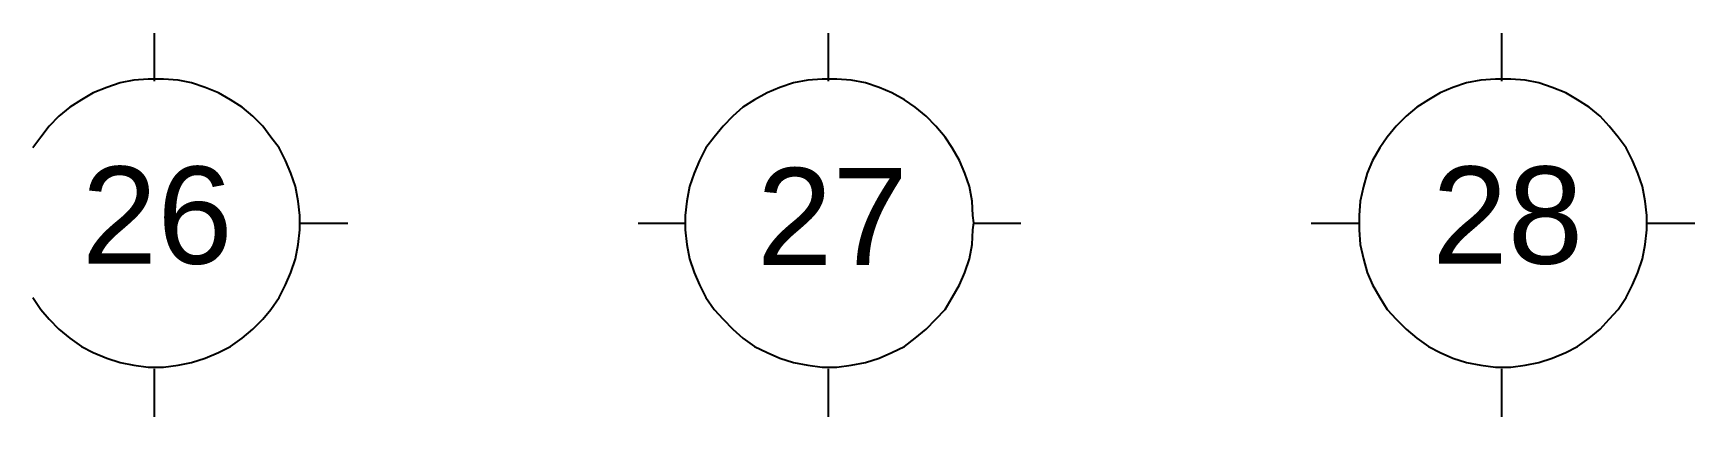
# Model space of a CAD drawing. Header units: millimetres. Extents: x 5 to 415, y 48 to 251.
# Drawn here: x 352.45 to 384.93, y 48.44 to 55.93 of the extents above; entities that cross this region are included whole.
import ezdxf

# ---------------------------------------------------------------- set-up
doc = ezdxf.new("R2010")
doc.units = ezdxf.units.MM
doc.layers.add('P', color=7, linetype='Continuous')
doc.layers.add('T', color=7, linetype='Continuous')

msp = doc.modelspace()

# ---------------------------------------------------------------- linework, layer by layer
at = {"layer": 'P'}
for points in [[(354.824, 54.998), (354.824, 55.933)], [(368, 54.998), (368, 55.933)], [(381.159, 54.998), (381.159, 55.933)], [(354.154, 54.963), (353.889, 54.875)], [(354.418, 55.016), (354.154, 54.963)], [(354.7, 55.033), (354.418, 55.016)], [(354.859, 55.033), (354.7, 55.033)], [(355, 55.033), (354.859, 55.033)], [(355.283, 55.016), (355, 55.033)], [(355.547, 54.963), (355.283, 55.016)], [(355.812, 54.875), (355.547, 54.963)], [(367.312, 54.963), (367.048, 54.875)], [(367.594, 55.016), (367.312, 54.963)], [(367.877, 55.033), (367.594, 55.016)], [(368.018, 55.033), (367.877, 55.033)], [(368.159, 55.033), (368.018, 55.033)], [(368.441, 55.016), (368.159, 55.033)], [(368.723, 54.963), (368.441, 55.016)], [(368.988, 54.875), (368.723, 54.963)], [(380.471, 54.963), (380.206, 54.875)], [(380.753, 55.016), (380.471, 54.963)], [(381.035, 55.033), (380.753, 55.016)], [(381.176, 55.033), (381.035, 55.033)], [(381.335, 55.033), (381.176, 55.033)], [(381.617, 55.016), (381.335, 55.033)], [(381.882, 54.963), (381.617, 55.016)], [(382.147, 54.875), (381.882, 54.963)], [(353.395, 54.628), (353.166, 54.487)], [(353.624, 54.769), (353.395, 54.628)], [(353.889, 54.875), (353.624, 54.769)], [(356.076, 54.769), (355.812, 54.875)], [(356.306, 54.628), (356.076, 54.769)], [(356.535, 54.487), (356.306, 54.628)], [(366.554, 54.628), (366.324, 54.487)], [(366.801, 54.769), (366.554, 54.628)], [(367.048, 54.875), (366.801, 54.769)], [(369.235, 54.769), (368.988, 54.875)], [(369.482, 54.628), (369.235, 54.769)], [(369.693, 54.487), (369.482, 54.628)], [(379.73, 54.628), (379.501, 54.487)], [(379.959, 54.769), (379.73, 54.628)], [(380.206, 54.875), (379.959, 54.769)], [(382.411, 54.769), (382.147, 54.875)], [(382.64, 54.628), (382.411, 54.769)], [(382.87, 54.487), (382.64, 54.628)], [(352.954, 54.31), (352.76, 54.116)], [(353.166, 54.487), (352.954, 54.31)], [(356.747, 54.31), (356.535, 54.487)], [(356.941, 54.116), (356.747, 54.31)], [(366.13, 54.31), (365.936, 54.116)], [(366.324, 54.487), (366.13, 54.31)], [(369.905, 54.31), (369.693, 54.487)], [(370.099, 54.116), (369.905, 54.31)], [(379.289, 54.31), (379.095, 54.116)], [(379.501, 54.487), (379.289, 54.31)], [(383.081, 54.31), (382.87, 54.487)], [(383.258, 54.116), (383.081, 54.31)], [(352.76, 54.116), (352.601, 53.904)], [(357.099, 53.904), (356.941, 54.116)], [(365.936, 54.116), (365.76, 53.904)], [(370.276, 53.904), (370.099, 54.116)], [(379.095, 54.116), (378.919, 53.904)], [(383.434, 53.904), (383.258, 54.116)], [(352.601, 53.904), (352.443, 53.693)], [(357.258, 53.693), (357.099, 53.904)], [(357.382, 53.446), (357.258, 53.693)], [(365.601, 53.693), (365.478, 53.446)], [(365.76, 53.904), (365.601, 53.693)], [(370.417, 53.693), (370.276, 53.904)], [(370.558, 53.446), (370.417, 53.693)], [(378.778, 53.693), (378.636, 53.446)], [(378.919, 53.904), (378.778, 53.693)], [(383.593, 53.693), (383.434, 53.904)], [(383.716, 53.446), (383.593, 53.693)], [(357.487, 53.199), (357.382, 53.446)], [(365.478, 53.446), (365.372, 53.199)], [(370.664, 53.199), (370.558, 53.446)], [(378.636, 53.446), (378.531, 53.199)], [(383.822, 53.199), (383.716, 53.446)], [(357.576, 52.934), (357.487, 53.199)], [(365.372, 53.199), (365.284, 52.934)], [(370.752, 52.934), (370.664, 53.199)], [(378.531, 53.199), (378.46, 52.934)], [(383.91, 52.934), (383.822, 53.199)], [(357.628, 52.652), (357.576, 52.934)], [(357.664, 52.37), (357.628, 52.652)], [(365.231, 52.652), (365.196, 52.37)], [(365.284, 52.934), (365.231, 52.652)], [(370.805, 52.652), (370.752, 52.934)], [(370.822, 52.37), (370.805, 52.652)], [(378.389, 52.652), (378.372, 52.37)], [(378.46, 52.934), (378.389, 52.652)], [(383.963, 52.652), (383.91, 52.934)], [(383.999, 52.37), (383.963, 52.652)], [(357.664, 52.229), (357.664, 52.37)], [(365.196, 52.37), (365.196, 52.229)], [(370.84, 52.229), (370.822, 52.37)], [(378.372, 52.37), (378.372, 52.229)], [(383.999, 52.229), (383.999, 52.37)], [(357.628, 51.805), (357.664, 52.088)], [(357.664, 52.088), (357.664, 52.229)], [(358.599, 52.211), (357.664, 52.211)], [(365.196, 52.211), (364.278, 52.211)], [(365.196, 52.229), (365.196, 52.088)], [(365.196, 52.088), (365.231, 51.805)], [(370.805, 51.805), (370.822, 52.088)], [(370.822, 52.088), (370.84, 52.229)], [(371.757, 52.211), (370.84, 52.211)], [(378.372, 52.211), (377.437, 52.211)], [(378.372, 52.229), (378.372, 52.088)], [(378.372, 52.088), (378.389, 51.805)], [(383.963, 51.805), (383.999, 52.088)], [(383.999, 52.088), (383.999, 52.229)], [(384.933, 52.211), (383.999, 52.211)], [(357.576, 51.523), (357.628, 51.805)], [(365.231, 51.805), (365.284, 51.523)], [(370.752, 51.523), (370.805, 51.805)], [(378.389, 51.805), (378.46, 51.523)], [(383.91, 51.523), (383.963, 51.805)], [(357.487, 51.259), (357.576, 51.523)], [(365.284, 51.523), (365.372, 51.259)], [(370.664, 51.259), (370.752, 51.523)], [(378.46, 51.523), (378.531, 51.259)], [(383.822, 51.259), (383.91, 51.523)], [(357.258, 50.765), (357.382, 51.012)], [(357.382, 51.012), (357.487, 51.259)], [(365.372, 51.259), (365.478, 51.012)], [(365.478, 51.012), (365.601, 50.765)], [(370.417, 50.765), (370.558, 51.012)], [(370.558, 51.012), (370.664, 51.259)], [(378.531, 51.259), (378.636, 51.012)], [(378.636, 51.012), (378.778, 50.765)], [(383.593, 50.765), (383.716, 51.012)], [(383.716, 51.012), (383.822, 51.259)], [(352.443, 50.765), (352.601, 50.535)], [(357.099, 50.535), (357.258, 50.765)], [(365.601, 50.765), (365.76, 50.535)], [(370.276, 50.535), (370.417, 50.765)], [(378.778, 50.765), (378.919, 50.535)], [(383.434, 50.535), (383.593, 50.765)], [(352.601, 50.535), (352.76, 50.341)], [(356.941, 50.341), (357.099, 50.535)], [(365.76, 50.535), (365.936, 50.341)], [(370.099, 50.341), (370.276, 50.535)], [(378.919, 50.535), (379.095, 50.341)], [(383.258, 50.341), (383.434, 50.535)], [(352.76, 50.341), (352.954, 50.147)], [(352.954, 50.147), (353.166, 49.971)], [(356.535, 49.971), (356.747, 50.147)], [(356.747, 50.147), (356.941, 50.341)], [(365.936, 50.341), (366.13, 50.147)], [(366.13, 50.147), (366.324, 49.971)], [(369.693, 49.971), (369.905, 50.147)], [(369.905, 50.147), (370.099, 50.341)], [(379.095, 50.341), (379.289, 50.147)], [(379.289, 50.147), (379.501, 49.971)], [(382.87, 49.971), (383.081, 50.147)], [(383.081, 50.147), (383.258, 50.341)], [(353.166, 49.971), (353.395, 49.812)], [(353.395, 49.812), (353.624, 49.689)], [(356.076, 49.689), (356.306, 49.812)], [(356.306, 49.812), (356.535, 49.971)], [(366.324, 49.971), (366.554, 49.812)], [(366.554, 49.812), (366.801, 49.689)], [(369.235, 49.689), (369.482, 49.812)], [(369.482, 49.812), (369.693, 49.971)], [(379.501, 49.971), (379.73, 49.812)], [(379.73, 49.812), (379.959, 49.689)], [(382.411, 49.689), (382.64, 49.812)], [(382.64, 49.812), (382.87, 49.971)], [(353.624, 49.689), (353.889, 49.583)], [(353.889, 49.583), (354.154, 49.495)], [(354.154, 49.495), (354.418, 49.442)], [(354.418, 49.442), (354.7, 49.407)], [(354.7, 49.407), (354.859, 49.407)], [(354.859, 49.407), (355, 49.407)], [(355, 49.407), (355.283, 49.442)], [(355.283, 49.442), (355.547, 49.495)], [(355.547, 49.495), (355.812, 49.583)], [(355.812, 49.583), (356.076, 49.689)], [(366.801, 49.689), (367.048, 49.583)], [(367.048, 49.583), (367.312, 49.495)], [(367.312, 49.495), (367.594, 49.442)], [(367.594, 49.442), (367.877, 49.407)], [(367.877, 49.407), (368.018, 49.407)], [(368.018, 49.407), (368.159, 49.407)], [(368.159, 49.407), (368.441, 49.442)], [(368.441, 49.442), (368.723, 49.495)], [(368.723, 49.495), (368.988, 49.583)], [(368.988, 49.583), (369.235, 49.689)], [(379.959, 49.689), (380.206, 49.583)], [(380.206, 49.583), (380.471, 49.495)], [(380.471, 49.495), (380.753, 49.442)], [(380.753, 49.442), (381.035, 49.407)], [(381.035, 49.407), (381.176, 49.407)], [(381.176, 49.407), (381.335, 49.407)], [(381.335, 49.407), (381.617, 49.442)], [(381.617, 49.442), (381.882, 49.495)], [(381.882, 49.495), (382.147, 49.583)], [(382.147, 49.583), (382.411, 49.689)], [(354.824, 48.436), (354.824, 49.371)], [(368, 48.436), (368, 49.371)], [(381.159, 48.436), (381.159, 49.371)]]:
    msp.add_lwpolyline(points, dxfattribs=at)

# ---------------------------------------------------------------- texts
at = {"layer": 'T', "char_height": 1.9, "attachment_point": 7}
for s, insert in [('{\\fArial|b0|i0|c0|p18;26}', (353.4, 51.4)), ('{\\fArial|b0|i0|c0|p18;27}', (366.6, 51.4)), ('{\\fArial|b0|i0|c0|p18;28}', (379.8, 51.4))]:
    msp.add_mtext(s, dxfattribs=dict(at, insert=insert))

doc.saveas('drawing.dxf')
